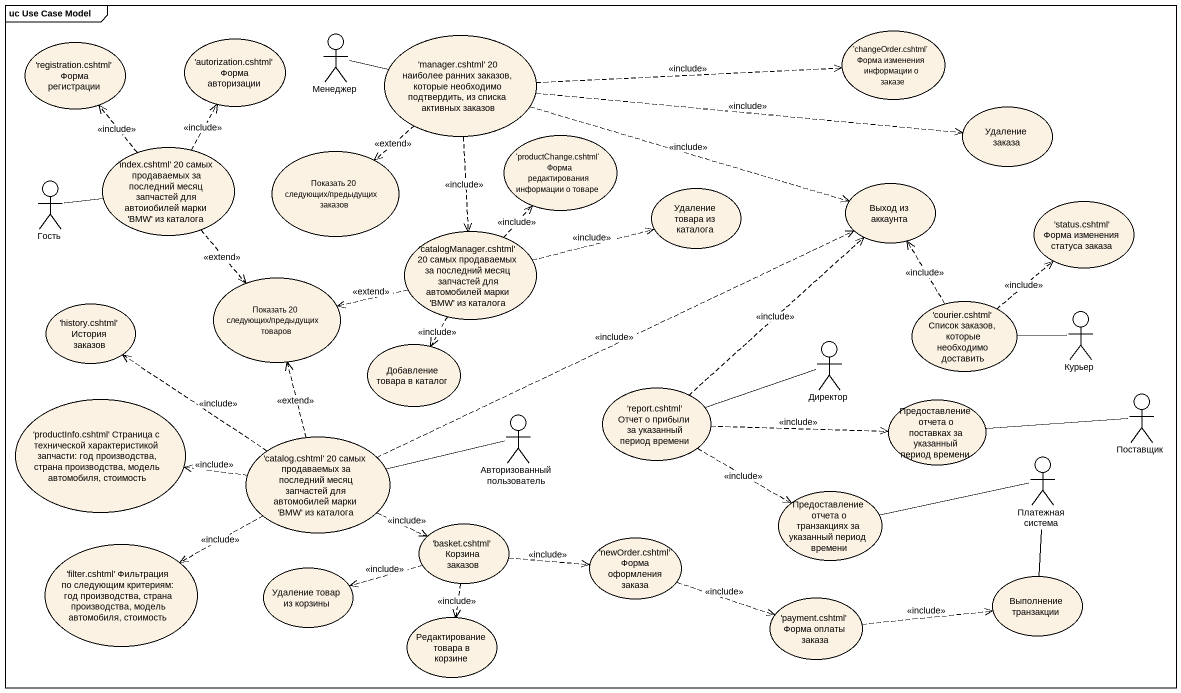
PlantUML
@startuml
mainframe uc Use Case Model
usecase "'registration.cshtml' Форма регистрации" as registration_cshtml_Форма
usecase "'autorization.cshtml' Форма авторизации" as autorization_cshtml_Форма
actor Менеджер
usecase "'manager.cshtml' 20 наиболее ранних заказов, которые необходимо подтвердить, из списка активных заказов" as manager_cshtml_20_наиболее
usecase "'changeOrder.cshtml' Форма изменения информации о заказе" as changeOrder_cshtml_Форма
usecase "Удаление заказа" as Удаление_заказа
usecase "'index.cshtml' 20 самых продаваемых за последний месяц запчастей для автоиобилей марки 'BMW' из каталога" as index_cshtml_20_самых
usecase "Показать 20 следующих/предыдущих заказов" as Показать_20_следующих
usecase "'productChange.cshtml' Форма редактирования информации о товаре" as productChange_cshtml_Форма
actor Гость
usecase "Удаление товара из каталога" as Удаление_товара_из_каталога
usecase "Выход из аккаунта" as Выход_из_аккаунта
usecase "'catalogManager.cshtml' 20 самых продаваемых за последний месяц запчастей для автомобилей марки 'BMW' из каталога" as catalogManager_cshtml_20
usecase "'status.cshtml' Форма изменения статуса заказа" as status_cshtml_Форма
usecase "'history.cshtml' История заказов" as history_cshtml_История
usecase "Показать 20 следующих/предыдущих товаров" as Показать_20_следующих_2
usecase "'courier.cshtml' Список заказов, которые необходимо доставить" as courier_cshtml_Список
actor Курьер
usecase "Добавление товара в каталог" as Добавление_товара_в_каталог
actor Директор
usecase "'report.cshtml' Отчет о прибыли за указанный период времени" as report_cshtml_Отчет_о
usecase "'productInfo.cshtml' Страница с технической характеристикой запчасти: год производства, страна производства, модель автомобиля, стоимость" as productInfo_cshtml_Страница
actor "Авторизованный пользователь" as Авторизованный_пользователь
usecase "Предоставление отчета о поставках за указанный период времени" as Предоставление_отчета_о
actor Поставщик
usecase "'catalog.cshtml' 20 самых продаваемых за последний месяц запчастей для автомобилей марки 'BMW' из каталога" as catalog_cshtml_20_самых
actor "Платежная система" as Платежная_система
usecase "Предоставление отчета о транзакциях за указанный период времени" as Предоставление_отчета_о_2
usecase "'filter.cshtml' Фильтрация по следующим критериям: год производства, страна производства, модель автомобиля, стоимость" as filter_cshtml_Фильтрация_по
usecase "'basket.cshtml' Корзина заказов" as basket_cshtml_Корзина
usecase "'newOrder.cshtml' Форма оформления заказа" as newOrder_cshtml_Форма
usecase "Удаление товар из корзины" as Удаление_товар_из_корзины
usecase "Выполнение транзакции" as Выполнение_транзакции
usecase "Редактирование товара в корзине" as Редактирование_товара_в
usecase "'payment.cshtml' Форма оплаты заказа" as payment_cshtml_Форма_оплаты
Менеджер -right- manager_cshtml_20_наиболее
manager_cshtml_20_наиболее .right.> changeOrder_cshtml_Форма : <<include>>
manager_cshtml_20_наиболее .right.> Удаление_заказа : <<include>>
manager_cshtml_20_наиболее ..> Показать_20_следующих : <<extend>>
manager_cshtml_20_наиболее .right.> Выход_из_аккаунта : <<include>>
manager_cshtml_20_наиболее ..> catalogManager_cshtml_20 : <<include>>
index_cshtml_20_самых .up.> registration_cshtml_Форма : <<include>>
index_cshtml_20_самых .up.> autorization_cshtml_Форма : <<include>>
index_cshtml_20_самых ..> Показать_20_следующих_2 : <<extend>>
Гость -right- index_cshtml_20_самых
catalogManager_cshtml_20 .up.> productChange_cshtml_Форма : <<include>>
catalogManager_cshtml_20 .right.> Удаление_товара_из_каталога : <<include>>
catalogManager_cshtml_20 .left.> Показать_20_следующих_2 : <<extend>>
catalogManager_cshtml_20 ..> Добавление_товара_в_каталог : <<include>>
courier_cshtml_Список .up.> Выход_из_аккаунта : <<include>>
courier_cshtml_Список .up.> status_cshtml_Форма : <<include>>
Курьер -left- courier_cshtml_Список
Директор -left- report_cshtml_Отчет_о
report_cshtml_Отчет_о .up.> Выход_из_аккаунта : <<include>>
report_cshtml_Отчет_о .right.> Предоставление_отчета_о : <<include>>
report_cshtml_Отчет_о .right.> Предоставление_отчета_о_2 : <<include>>
Авторизованный_пользователь -left- catalog_cshtml_20_самых
Поставщик -left- Предоставление_отчета_о
catalog_cshtml_20_самых .right.> Выход_из_аккаунта : <<include>>
catalog_cshtml_20_самых .up.> history_cshtml_История : <<include>>
catalog_cshtml_20_самых .up.> Показать_20_следующих_2 : <<extend>>
catalog_cshtml_20_самых .left.> productInfo_cshtml_Страница : <<include>>
catalog_cshtml_20_самых .left.> filter_cshtml_Фильтрация_по : <<include>>
catalog_cshtml_20_самых .right.> basket_cshtml_Корзина : <<include>>
Платежная_система -left- Предоставление_отчета_о_2
Платежная_система -- Выполнение_транзакции
basket_cshtml_Корзина .right.> newOrder_cshtml_Форма : <<include>>
basket_cshtml_Корзина .left.> Удаление_товар_из_корзины : <<include>>
basket_cshtml_Корзина ..> Редактирование_товара_в : <<include>>
newOrder_cshtml_Форма .right.> payment_cshtml_Форма_оплаты : <<include>>
payment_cshtml_Форма_оплаты .right.> Выполнение_транзакции : <<include>>
@enduml
